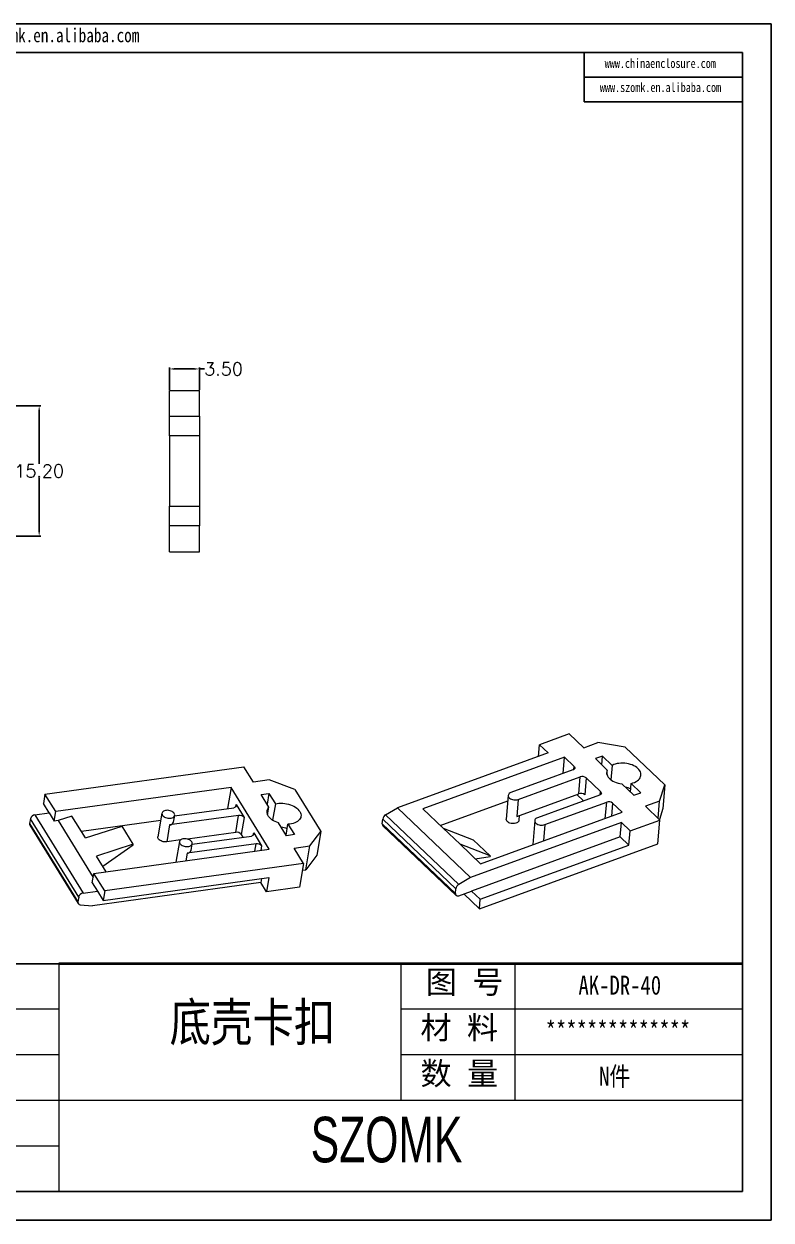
# Model space of a CAD drawing. Header units: inches. Extents: x 3379 to 5125, y 1126 to 1474.
# Drawn here: x 5037.8 to 5124.8, y 1125.7 to 1265 of the extents above; entities that cross this region are included whole.
import ezdxf

# ---------------------------------------------------------------- set-up
doc = ezdxf.new("R2010")
doc.units = ezdxf.units.IN
doc.header["$LTSCALE"] = 15
doc.layers.add('文字', color=81, linetype='Continuous')
doc.layers.add('粗实线', color=7, linetype='Continuous', lineweight=30)
doc.layers.add('细实线', color=3, linetype='Continuous', lineweight=9)
doc.styles.get("Standard").update_dxf_attribs({"font": 'txt', "bigfont": 'gbcbig.shx'})
doc.styles.add('宋体', font='', dxfattribs={"width": 0.8, "height": 3.5})
doc.styles.add('长仿宋', font='', dxfattribs={"width": 0.7, "height": 4})
doc.styles.get('宋体').set_extended_font_data('SimSun')
doc.styles.get('长仿宋').set_extended_font_data('SimSun')
doc.dimstyles.new('2', dxfattribs={"dimtxt": 1.5, "dimasz": 0.6, "dimexe": 0.18, "dimexo": 0.0625, "dimgap": 0.09, "dimtad": 0, "dimtih": 1, "dimtoh": 1, "dimzin": 0, "dimdsep": 46, "dimtxsty": 'Standard', "dimcen": 0, "dimadec": 0, "dimazin": 2, "dimtfac": 1, "dimtofl": 0, "dimtmove": 0, "dimatfit": 3, "dimfxl": 1, "dimtolj": 1, "dimtzin": 0, "dimarcsym": 0})

# ---------------------------------------------------------------- blocks, each defined once
blk = doc.blocks.new('*D82')
at = {"color": 0, "lineweight": -2}
for p, q in [((5022.51, 1220.52), (5039.75, 1220.52)), ((5039.57, 1219.92), (5039.57, 1213.76)), ((5039.57, 1205.92), (5039.57, 1212.08)), ((5023.7, 1205.32), (5039.75, 1205.32))]:
    blk.add_line(p, q, dxfattribs=at)
at = {"color": 0}
for points in [[(5039.47, 1219.92), (5039.67, 1219.92), (5039.57, 1220.52)], [(5039.47, 1205.92), (5039.67, 1205.92), (5039.57, 1205.32)]]:
    blk.add_solid(points, dxfattribs=at)
at = {"layer": 'Defpoints', "color": 0}
for p in [(5022.45, 1220.52), (5039.57, 1220.52), (5023.64, 1205.32)]:
    blk.add_point(p, dxfattribs=at)
at = {"color": 0, "insert": (5039.57, 1212.92), "char_height": 1.5, "attachment_point": 5}
blk.add_mtext('\\A1;15.20', dxfattribs=at)
blk = doc.blocks.new('*D83')
at = {"color": 0, "lineweight": -2}
for p, q in [((5054.74, 1222.38), (5054.74, 1224.99)), ((5058.24, 1222.38), (5058.24, 1224.99)), ((5055.34, 1224.81), (5057.64, 1224.81)), ((5058.24, 1224.81), (5058.84, 1224.81))]:
    blk.add_line(p, q, dxfattribs=at)
at = {"color": 0}
for points in [[(5055.34, 1224.91), (5055.34, 1224.71), (5054.74, 1224.81)], [(5057.64, 1224.91), (5057.64, 1224.71), (5058.24, 1224.81)]]:
    blk.add_solid(points, dxfattribs=at)
at = {"layer": 'Defpoints', "color": 0}
for p in [(5058.24, 1224.81), (5054.74, 1222.32), (5058.24, 1222.32)]:
    blk.add_point(p, dxfattribs=at)
at = {"color": 0, "insert": (5061.05, 1224.81), "char_height": 1.5, "attachment_point": 5}
blk.add_mtext('\\A1;3.50', dxfattribs=at)

msp = doc.modelspace()

# ---------------------------------------------------------------- linework, layer by layer
for p, q in [((4927.74, 1265.003), (5124.815, 1265.003)), ((5124.815, 1265.003), (5124.815, 1125.657)), ((4932.84, 1261.685), (5121.497, 1261.685)), ((5103.065, 1261.685), (5103.065, 1255.925)), ((5121.497, 1261.685), (5121.497, 1128.974)), ((5103.065, 1258.805), (5121.497, 1258.805)), ((5103.065, 1255.925), (5121.497, 1255.925)), ((5041.871, 1155.516), (5002.058, 1155.516)), ((4932.84, 1128.974), (5121.497, 1128.974)), ((4927.74, 1125.657), (5124.815, 1125.657))]:
    msp.add_line(p, q)
at = {"color": 7, "linetype": 'Continuous', "lineweight": 15}
for p, q in [((5054.738, 1222.317), (5058.238, 1222.317)), ((5054.738, 1219.317), (5054.738, 1222.317)), ((5058.238, 1219.317), (5058.238, 1222.317)), ((5054.738, 1219.317), (5058.238, 1219.317)), ((5054.738, 1217.017), (5054.738, 1219.317)), ((5058.238, 1219.317), (5058.238, 1217.017)), ((5058.238, 1217.017), (5054.738, 1217.017)), ((5054.738, 1217.017), (5054.738, 1208.817)), ((5058.238, 1217.017), (5058.238, 1208.817)), ((5054.738, 1208.817), (5058.238, 1208.817)), ((5054.738, 1206.517), (5054.738, 1208.817)), ((5058.238, 1208.817), (5058.238, 1206.517)), ((5058.238, 1206.517), (5054.738, 1206.517)), ((5054.738, 1203.517), (5054.738, 1206.517)), ((5058.238, 1203.517), (5058.238, 1206.517)), ((5054.738, 1203.517), (5058.238, 1203.517)), ((5101.316, 1182.292), (5097.851, 1181.03)), ((5101.316, 1182.292), (5103, 1180.69)), ((5097.737, 1179.66), (5097.851, 1181.03)), ((5097.851, 1181.03), (5098.861, 1180.069)), ((5103, 1180.69), (5104.65, 1181.291)), ((5107.838, 1180.754), (5104.65, 1181.291)), ((5112.441, 1176.376), (5107.838, 1180.754)), ((5098.861, 1180.069), (5081.289, 1173.673)), ((5100.749, 1179.576), (5084.25, 1173.569)), ((5100.591, 1177.673), (5100.749, 1179.576)), ((5101.872, 1178.508), (5100.749, 1179.576)), ((5105.172, 1179.709), (5104.347, 1179.409)), ((5104.347, 1179.409), (5105.739, 1178.085)), ((5105.088, 1178.704), (5105.172, 1179.709)), ((5106.307, 1178.63), (5105.172, 1179.709)), ((5040.25, 1175.285), (5063.415, 1178.472)), ((5064.526, 1176.671), (5063.415, 1178.472)), ((5101.74, 1178.091), (5094.522, 1175.463)), ((5105.696, 1177.567), (5105.739, 1178.085)), ((5106.307, 1178.63), (5106.167, 1176.936)), ((5066.364, 1176.924), (5064.526, 1176.671)), ((5069.33, 1175.834), (5066.364, 1176.924)), ((5095.364, 1174.662), (5102.582, 1177.29)), ((5102.418, 1175.314), (5102.582, 1177.29)), ((5103.275, 1177.173), (5103.111, 1175.197)), ((5104.959, 1175.572), (5103.275, 1177.173)), ((5107.445, 1176.462), (5108.838, 1175.138)), ((5108.444, 1175.513), (5108.527, 1176.518)), ((5109.663, 1175.439), (5108.527, 1176.518)), ((5111.835, 1174.458), (5112.441, 1176.376)), ((5112.441, 1176.376), (5112.211, 1173.61)), ((5040.25, 1175.285), (5040.062, 1174.18)), ((5041.508, 1173.244), (5040.25, 1175.285)), ((5061.916, 1176.052), (5041.508, 1173.244)), ((5061.916, 1176.052), (5061.499, 1173.595)), ((5066.357, 1168.848), (5061.916, 1176.052)), ((5065.414, 1175.231), (5066.333, 1175.357)), ((5066.332, 1173.742), (5065.414, 1175.231)), ((5066.333, 1175.357), (5066.118, 1174.089)), ((5066.333, 1175.357), (5067.082, 1174.143)), ((5069.33, 1175.834), (5072.364, 1170.912)), ((5094.195, 1175.125), (5093.965, 1172.358)), ((5095.199, 1172.686), (5102.418, 1175.314)), ((5104.828, 1175.155), (5097.609, 1172.527)), ((5102.182, 1175.228), (5102.97, 1174.479)), ((5108.838, 1175.138), (5109.663, 1175.439)), ((5040.728, 1173.099), (5040.062, 1174.18)), ((5055.345, 1172.749), (5062.247, 1173.698)), ((5062.522, 1174.061), (5063.447, 1172.561)), ((5066.183, 1172.868), (5066.332, 1173.742)), ((5067.082, 1174.143), (5066.759, 1172.242)), ((5079.925, 1172.866), (5081.289, 1173.673)), ((5081.289, 1173.673), (5089.821, 1165.558)), ((5084.25, 1173.569), (5086.635, 1171.301)), ((5086.29, 1171.629), (5094.142, 1174.488)), ((5095.364, 1174.662), (5095.199, 1172.686)), ((5098.451, 1171.726), (5105.67, 1174.354)), ((5107.485, 1173.17), (5106.363, 1174.237)), ((5111.835, 1174.458), (5110.185, 1173.857)), ((5110.185, 1173.857), (5111.869, 1172.256)), ((5111.668, 1172.447), (5111.835, 1174.458)), ((5112.211, 1173.61), (5111.803, 1172.318)), ((5038.547, 1172.413), (5038.451, 1171.853)), ((5044.172, 1163.289), (5038.547, 1172.413)), ((5039.073, 1172.871), (5040.728, 1173.099)), ((5039.073, 1172.871), (5044.698, 1163.747)), ((5040.728, 1173.099), (5041.32, 1172.139)), ((5041.32, 1172.139), (5041.508, 1173.244)), ((5041.78, 1172.202), (5041.32, 1172.139)), ((5043.394, 1172.72), (5041.78, 1172.202)), ((5041.78, 1172.202), (5045.868, 1165.569)), ((5044.967, 1170.169), (5043.394, 1172.72)), ((5044.483, 1170.954), (5053.735, 1172.227)), ((5053.876, 1173.057), (5053.406, 1170.293)), ((5062.802, 1172.798), (5054.759, 1171.691)), ((5055.221, 1172.016), (5055.355, 1172.805)), ((5062.467, 1170.823), (5062.802, 1172.798)), ((5063.447, 1172.561), (5063.112, 1170.586)), ((5068.374, 1170.428), (5067.456, 1171.917)), ((5079.534, 1171.807), (5079.581, 1172.368)), ((5088.113, 1164.254), (5079.581, 1172.368)), ((5079.925, 1172.866), (5088.457, 1164.751)), ((5107.393, 1171.955), (5089.821, 1165.558)), ((5090.986, 1167.163), (5107.485, 1173.17)), ((5095.46, 1172.234), (5095.507, 1172.798)), ((5097.283, 1172.189), (5097.053, 1169.422)), ((5107.256, 1170.295), (5107.393, 1171.955)), ((5108.404, 1170.994), (5107.393, 1171.955)), ((5108.404, 1170.994), (5111.869, 1172.256)), ((5111.639, 1169.489), (5111.869, 1172.256)), ((5038.451, 1171.853), (5044.076, 1162.728)), ((5038.485, 1171.654), (5044.11, 1162.529)), ((5044.967, 1170.169), (5049.24, 1171.54)), ((5050.535, 1169.439), (5049.24, 1171.54)), ((5054.759, 1171.691), (5054.423, 1169.717)), ((5062.467, 1170.823), (5056.835, 1170.048)), ((5063.112, 1170.586), (5063.311, 1170.263)), ((5064.557, 1170.76), (5065.482, 1169.259)), ((5068.33, 1170.501), (5068.545, 1171.769)), ((5069.294, 1170.555), (5068.374, 1170.428)), ((5068.545, 1171.769), (5069.294, 1170.555)), ((5071.101, 1169.241), (5072.364, 1170.912)), ((5072.364, 1170.912), (5071.895, 1168.148)), ((5079.534, 1171.807), (5088.066, 1163.693)), ((5079.602, 1171.595), (5088.134, 1163.481)), ((5088.6, 1169.432), (5086.635, 1171.301)), ((5086.635, 1171.301), (5090.125, 1169.964)), ((5108.266, 1169.334), (5108.404, 1170.994)), ((5050.535, 1169.439), (5046.262, 1168.068)), ((5047.002, 1166.867), (5050.522, 1169.36)), ((5050.522, 1169.36), (5050.535, 1169.439)), ((5056.019, 1169.936), (5054.423, 1169.717)), ((5055.911, 1169.755), (5055.504, 1167.355)), ((5064.838, 1169.496), (5056.794, 1168.389)), ((5057.256, 1168.714), (5057.39, 1169.504)), ((5057.38, 1169.447), (5064.283, 1170.396)), ((5069.262, 1168.988), (5071.101, 1169.241)), ((5070.632, 1166.476), (5071.101, 1169.241)), ((5088.6, 1169.432), (5090.986, 1167.163)), ((5092.089, 1168.096), (5088.6, 1169.432)), ((5107.256, 1170.295), (5089.931, 1163.989)), ((5090.125, 1169.964), (5092.089, 1168.096)), ((5090.849, 1161.921), (5111.639, 1169.489)), ((5090.941, 1163.028), (5108.266, 1169.334)), ((5108.266, 1169.334), (5107.256, 1170.295)), ((5045.949, 1166.041), (5066.357, 1168.848)), ((5047.389, 1166.239), (5046.262, 1168.068)), ((5070.373, 1167.187), (5069.262, 1168.988)), ((5071.895, 1168.148), (5070.632, 1166.476)), ((5090.36, 1167.758), (5092.083, 1168.017)), ((5092.089, 1168.096), (5092.083, 1168.017)), ((5070.373, 1167.187), (5047.207, 1164)), ((5070.373, 1167.187), (5069.903, 1164.423)), ((5070.243, 1166.423), (5070.632, 1166.476)), ((5045.761, 1164.935), (5045.949, 1166.041)), ((5045.761, 1164.935), (5046.353, 1163.975)), ((5065.376, 1164.972), (5045.796, 1162.278)), ((5047.207, 1164), (5045.949, 1166.041)), ((5047.019, 1162.894), (5066.324, 1165.55)), ((5065.454, 1165.43), (5065.376, 1164.972)), ((5066.042, 1163.891), (5065.376, 1164.972)), ((5066.324, 1165.55), (5066.042, 1163.891)), ((5089.821, 1165.558), (5088.457, 1164.751)), ((5044.698, 1163.747), (5046.353, 1163.975)), ((5046.353, 1163.975), (5047.019, 1162.894)), ((5047.207, 1164), (5047.019, 1162.894)), ((5069.903, 1164.423), (5066.042, 1163.891)), ((5088.066, 1163.693), (5088.113, 1164.254)), ((5088.446, 1163.448), (5089.931, 1163.989)), ((5089.023, 1163.658), (5090.849, 1161.921)), ((5089.931, 1163.989), (5090.941, 1163.028)), ((5044.172, 1163.289), (5044.076, 1162.728)), ((5044.359, 1162.393), (5045.796, 1162.278)), ((5090.849, 1161.921), (5090.941, 1163.028))]:
    msp.add_line(p, q, dxfattribs=at)
at = {"color": 8, "linetype": 'Continuous', "lineweight": 15}
for p, q in [((5101.842, 1178.142), (5101.872, 1178.508)), ((5104.929, 1175.206), (5104.959, 1175.572)), ((5062.475, 1173.787), (5062.522, 1174.061)), ((5105.511, 1172.451), (5105.67, 1174.354)), ((5106.363, 1174.237), (5106.236, 1172.715)), ((5064.511, 1170.485), (5064.557, 1170.76)), ((5098.451, 1171.726), (5098.293, 1169.823)), ((5064.689, 1168.619), (5064.838, 1169.496)), ((5065.482, 1169.259), (5065.39, 1168.715)), ((5056.794, 1168.389), (5056.645, 1167.512))]:
    msp.add_line(p, q, dxfattribs=at)
at = {"color": 7, "linetype": 'Continuous', "lineweight": 15, "flags": 128}
for points in [[(5108.527, 1176.518), (5108.728, 1176.576), (5108.914, 1176.647), (5109.084, 1176.732), (5109.235, 1176.829), (5109.366, 1176.937), (5109.474, 1177.055), (5109.559, 1177.181), (5109.618, 1177.313), (5109.652, 1177.449), (5109.66, 1177.589), (5109.641, 1177.729), (5109.597, 1177.869), (5109.527, 1178.006), (5109.432, 1178.138), (5109.315, 1178.265), (5109.175, 1178.383), (5109.016, 1178.492), (5108.839, 1178.59), (5108.647, 1178.676), (5108.441, 1178.748), (5108.225, 1178.806), (5108.002, 1178.849), (5107.775, 1178.877), (5107.546, 1178.889), (5107.319, 1178.884), (5107.096, 1178.864), (5106.881, 1178.827), (5106.676, 1178.776), (5106.484, 1178.71), (5106.307, 1178.63)], [(5101.872, 1178.508), (5101.919, 1178.453), (5101.948, 1178.394), (5101.958, 1178.334), (5101.95, 1178.275), (5101.922, 1178.219), (5101.877, 1178.169), (5101.815, 1178.125), (5101.74, 1178.091)], [(5105.739, 1178.085), (5105.692, 1177.95), (5105.67, 1177.811), (5105.675, 1177.671), (5105.707, 1177.53), (5105.764, 1177.391), (5105.846, 1177.256), (5105.953, 1177.126), (5106.082, 1177.003), (5106.232, 1176.889), (5106.401, 1176.785), (5106.587, 1176.693), (5106.787, 1176.614), (5106.999, 1176.548), (5107.219, 1176.497), (5107.445, 1176.462)], [(5094.522, 1175.463), (5094.415, 1175.415), (5094.327, 1175.355), (5094.259, 1175.285), (5094.215, 1175.207), (5094.195, 1175.124), (5094.201, 1175.04), (5094.232, 1174.956), (5094.288, 1174.875), (5094.365, 1174.802), (5094.463, 1174.737), (5094.576, 1174.683), (5094.703, 1174.642), (5094.837, 1174.615), (5094.975, 1174.604), (5095.112, 1174.608), (5095.243, 1174.628), (5095.364, 1174.662)], [(5104.959, 1175.572), (5105.006, 1175.517), (5105.035, 1175.458), (5105.046, 1175.398), (5105.037, 1175.339), (5105.009, 1175.283), (5104.964, 1175.233), (5104.903, 1175.189), (5104.828, 1175.155)], [(5055.305, 1173.026), (5055.242, 1173.107), (5055.158, 1173.182), (5055.055, 1173.249), (5054.938, 1173.304), (5054.809, 1173.347), (5054.674, 1173.376), (5054.537, 1173.39), (5054.402, 1173.388), (5054.275, 1173.371), (5054.16, 1173.338), (5054.059, 1173.292), (5053.978, 1173.233), (5053.919, 1173.164), (5053.883, 1173.087), (5053.872, 1173.005), (5053.886, 1172.92), (5053.926, 1172.836), (5053.988, 1172.755), (5054.073, 1172.68), (5054.175, 1172.613), (5054.293, 1172.558), (5054.421, 1172.515), (5054.556, 1172.486), (5054.693, 1172.472), (5054.828, 1172.474), (5054.955, 1172.491), (5055.071, 1172.524), (5055.171, 1172.57), (5055.252, 1172.629), (5055.312, 1172.698), (5055.347, 1172.775), (5055.358, 1172.857), (5055.344, 1172.941), (5055.305, 1173.026)], [(5062.522, 1174.061), (5062.549, 1174.002), (5062.558, 1173.942), (5062.547, 1173.884), (5062.518, 1173.831), (5062.471, 1173.784), (5062.409, 1173.745), (5062.333, 1173.716), (5062.247, 1173.698)], [(5067.456, 1171.917), (5067.245, 1171.992), (5067.045, 1172.08), (5066.858, 1172.18), (5066.688, 1172.29), (5066.536, 1172.411), (5066.405, 1172.538), (5066.296, 1172.672), (5066.211, 1172.81), (5066.151, 1172.951), (5066.116, 1173.092), (5066.108, 1173.232), (5066.125, 1173.368), (5066.169, 1173.5), (5066.238, 1173.625), (5066.332, 1173.742)], [(5067.082, 1174.143), (5067.284, 1174.185), (5067.496, 1174.211), (5067.717, 1174.221), (5067.942, 1174.215), (5068.169, 1174.192), (5068.396, 1174.154), (5068.618, 1174.101), (5068.833, 1174.033), (5069.038, 1173.952), (5069.231, 1173.858), (5069.409, 1173.753), (5069.57, 1173.637), (5069.711, 1173.513), (5069.831, 1173.383), (5069.928, 1173.247), (5070, 1173.108), (5070.048, 1172.967), (5070.07, 1172.827), (5070.065, 1172.689), (5070.035, 1172.555), (5069.979, 1172.426), (5069.898, 1172.305), (5069.794, 1172.194), (5069.667, 1172.092), (5069.519, 1172.003), (5069.352, 1171.927), (5069.169, 1171.864), (5068.972, 1171.817), (5068.763, 1171.785), (5068.545, 1171.769)], [(5095.46, 1172.234), (5095.454, 1172.193), (5095.422, 1172.112), (5095.365, 1172.038), (5095.287, 1171.973), (5095.189, 1171.918), (5095.075, 1171.877), (5094.948, 1171.849), (5094.814, 1171.837), (5094.676, 1171.841), (5094.539, 1171.86), (5094.408, 1171.894), (5094.288, 1171.942), (5094.182, 1172.001), (5094.094, 1172.071), (5094.027, 1172.148), (5093.984, 1172.231), (5093.965, 1172.315), (5093.965, 1172.358)], [(5097.609, 1172.527), (5097.502, 1172.479), (5097.414, 1172.419), (5097.346, 1172.349), (5097.302, 1172.271), (5097.282, 1172.188), (5097.288, 1172.104), (5097.32, 1172.02), (5097.375, 1171.939), (5097.453, 1171.865), (5097.55, 1171.8), (5097.664, 1171.747), (5097.79, 1171.706), (5097.924, 1171.679), (5098.062, 1171.668), (5098.199, 1171.672), (5098.33, 1171.692), (5098.451, 1171.726)], [(5064.557, 1170.76), (5064.584, 1170.7), (5064.593, 1170.64), (5064.583, 1170.582), (5064.553, 1170.529), (5064.507, 1170.482), (5064.444, 1170.444), (5064.369, 1170.415), (5064.283, 1170.396)], [(5054.423, 1169.717), (5054.292, 1169.707), (5054.156, 1169.713), (5054.019, 1169.734), (5053.887, 1169.77), (5053.763, 1169.82), (5053.652, 1169.881), (5053.559, 1169.953), (5053.485, 1170.031), (5053.434, 1170.114), (5053.407, 1170.199), (5053.405, 1170.283), (5053.406, 1170.293)], [(5057.34, 1169.724), (5057.277, 1169.805), (5057.193, 1169.88), (5057.091, 1169.947), (5056.973, 1170.003), (5056.845, 1170.046), (5056.709, 1170.075), (5056.572, 1170.088), (5056.438, 1170.086), (5056.311, 1170.069), (5056.195, 1170.036), (5056.095, 1169.99), (5056.014, 1169.931), (5055.954, 1169.863), (5055.918, 1169.786), (5055.907, 1169.704), (5055.922, 1169.619), (5055.961, 1169.535), (5056.024, 1169.453), (5056.108, 1169.378), (5056.21, 1169.312), (5056.328, 1169.256), (5056.456, 1169.213), (5056.592, 1169.184), (5056.729, 1169.17), (5056.863, 1169.172), (5056.99, 1169.19), (5057.106, 1169.222), (5057.206, 1169.269), (5057.287, 1169.327), (5057.347, 1169.396), (5057.383, 1169.473), (5057.394, 1169.555), (5057.379, 1169.64), (5057.34, 1169.724)], [(5097.053, 1169.372), (5097.052, 1169.379), (5097.053, 1169.422)], [(5088.066, 1163.693), (5088.068, 1163.619), (5088.085, 1163.553), (5088.118, 1163.499), (5088.164, 1163.458), (5088.222, 1163.431), (5088.291, 1163.421), (5088.366, 1163.426), (5088.446, 1163.448)]]:
    msp.add_lwpolyline(points, dxfattribs=at)
at = {"color": 7, "linetype": 'Continuous', "lineweight": 15}
for centre, radius, start, end in [((5102.824, 1176.61), 0.722, 51.28806, 109.58837), ((5102.66, 1174.634), 0.722, 51.28806, 109.58837), ((5107.336, 1173.18), 2.935, 67.16962, 79.70725), ((5105.911, 1173.674), 0.722, 51.28806, 109.58837), ((5039.149, 1172.252), 0.624, 97.00928, 165.02275), ((5054.761, 1172.179), 0.488, 269.7228, 340.48916), ((5062.92, 1172.122), 0.685, 39.75204, 99.89205), ((5080.269, 1172.26), 0.697, 119.57119, 171.02177), ((5038.727, 1171.798), 0.281, 168.65458, 210.73223), ((5062.585, 1170.148), 0.685, 39.75204, 99.89205), ((5067.282, 1168.215), 3.24, 68.77825, 81.45117), ((5079.783, 1171.77), 0.251, 171.43763, 224.0668), ((5064.955, 1168.821), 0.685, 39.75204, 99.89205), ((5056.796, 1168.877), 0.488, 269.7228, 340.48916), ((5044.774, 1163.128), 0.624, 97.00928, 165.02275), ((5088.801, 1164.145), 0.697, 119.57119, 171.02177), ((5044.355, 1162.677), 0.284, 169.55294, 270.82369)]:
    msp.add_arc(centre, radius, start, end, dxfattribs=at)
at = {"layer": '粗实线', "color": 7, "lineweight": 40}
msp.add_line((5121.497, 1155.516), (5041.871, 1155.516), dxfattribs=at)
at = {"layer": '细实线', "color": 7}
for p, q in [((5041.871, 1155.516), (5041.871, 1128.974)), ((5081.684, 1155.516), (5081.684, 1139.591)), ((5094.955, 1155.516), (5094.955, 1139.703)), ((5041.871, 1150.208), (5002.058, 1150.208)), ((5121.497, 1150.208), (5081.684, 1150.208)), ((5041.871, 1144.9), (5002.058, 1144.9)), ((5121.497, 1144.9), (5081.684, 1144.9)), ((5121.497, 1139.591), (5002.058, 1139.591)), ((5041.871, 1134.283), (5002.058, 1134.283))]:
    msp.add_line(p, q, dxfattribs=at)

# ---------------------------------------------------------------- texts
at = {"layer": '文字', "color": 0, "attachment_point": 1, "style": '宋体'}
for s, insert, char_height, width in [('www.szomk.en.alibaba.com', (5030.052, 1264.494), 1.62202, 28.49727), ('www.chinaenclosure.com', (5105.44, 1260.955), 1.08134, 18.99818), ('www.szomk.en.alibaba.com', (5104.875, 1258.155), 1.08134, 18.99818), ('{\\H1.111x;AK-DR-40}', (5102.383, 1154.13), 1.99066, 23.01422), ('底壳卡扣', (5054.757, 1150.934), 4.4237, 56.55516), ('{\\H1.111x;**************}', (5098.553, 1148.821), 1.99066, 23.01422), ('{\\H1.111x;N件}', (5104.79, 1143.513), 1.99066, 23.01422)]:
    msp.add_mtext(s, dxfattribs=dict(at, insert=insert, char_height=char_height, width=width))
at = {"layer": '粗实线', "insert": (5071.197, 1137.69), "char_height": 5.30842, "width": 59.52863, "attachment_point": 1, "style": '长仿宋'}
msp.add_mtext('{\\fSTXinwei|b0|i0|c134|p2;SZOMK}', dxfattribs=at)
at = {"layer": '细实线', "color": 7, "char_height": 2.65421, "attachment_point": 1}
for s, insert, width in [('{\\fSimSun|b0|i0|c134|p54;图 号}', (5084.603, 1154.711), 13.27104), ('{\\fSimSun|b0|i0|c134|p54;材 料   }', (5083.974, 1149.402), 13.27104), ('{\\fSimSun|b0|i0|c134|p54;数 量}', (5083.986, 1144.068), 11.99205)]:
    msp.add_mtext(s, dxfattribs=dict(at, insert=insert, width=width))

# ---------------------------------------------------------------- dimensions: what is measured, and where the dimension line sits
dim = msp.add_linear_dim(base=(5058.238, 1224.81), p1=(5054.738, 1222.317), p2=(5058.238, 1222.317), dimstyle='2')
dim.commit()
dim.dimension.update_dxf_attribs({"geometry": '*D83', "text_midpoint": (5061.053, 1224.81)})
dim = msp.add_linear_dim(base=(5039.566, 1220.517), p1=(5023.641, 1205.317), p2=(5022.452, 1220.517), angle=90, dimstyle='2')
dim.commit()
dim.dimension.update_dxf_attribs({"geometry": '*D82', "text_midpoint": (5039.566, 1212.917), "dimtype": 160})

doc.saveas('drawing.dxf')
